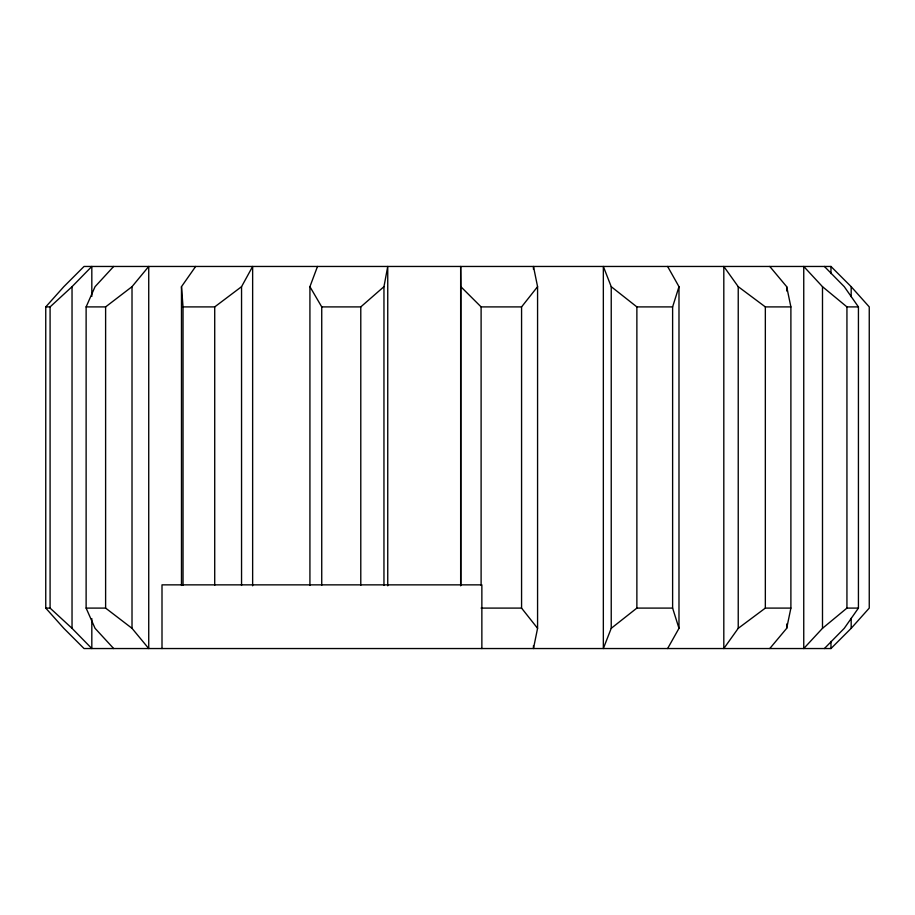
<?xml version="1.0" encoding="UTF-8"?>
<svg xmlns="http://www.w3.org/2000/svg" width="915" height="915" viewBox="0 0 915 915"><rect width="100%" height="100%" fill="white"/><g stroke="black" fill="none" stroke-linecap="round" stroke-linejoin="round"><path stroke-width="1.37" d="M383.957 585.44L383.957 286.681L387.743 266.459L387.743 585.806M533.456 269.307L533.456 266.459L537.574 286.681L537.574 628.319L533.456 648.541L533.456 645.693M769.778 648.541L786.683 628.319L790.892 608.098L790.892 306.902L786.683 286.681L769.778 266.459M667.618 648.541L678.987 628.319L672.617 608.098L672.617 306.902L678.987 286.681L667.618 266.459M309.922 585.44L309.922 286.681L317.494 266.459M611.231 628.319L603.34 648.541L603.34 266.459L611.231 286.681L611.231 628.319L636.874 608.098L672.617 608.098M113.666 648.541L95.057 628.319L86.124 608.098L86.124 306.902L95.057 286.681L113.666 266.459M195.65 266.459L181.479 286.681L183.034 306.902L214.716 306.902L241.549 286.681L252.643 266.459L252.643 585.806M824.404 266.459L844.27 286.681L858.43 306.902L858.43 608.098L844.27 628.319L824.404 648.541M790.892 608.098L765.34 608.098L738.233 628.319L723.811 648.541L723.811 266.459L738.233 286.681L765.34 306.902L790.892 306.902M537.574 628.319L521.573 608.098L521.573 306.902L537.574 286.681M86.124 306.902L105.614 306.902L132.012 286.681L148.733 266.459L148.733 648.541L132.012 628.319L105.614 608.098L86.124 608.098M45.75 306.902L63.821 286.681L84.031 266.459L830.969 266.459L851.179 286.681L869.25 306.902L869.25 608.098L851.179 628.319L830.969 648.541L84.031 648.541L63.821 628.319L45.75 608.098L45.75 306.902L50.085 306.902L72.033 286.681L91.82 266.459L91.82 296.403M858.43 608.098L846.935 608.098L822.494 628.319L803.747 648.541L803.747 266.459L822.494 286.681L846.935 306.902L858.43 306.902M309.922 286.681L321.737 306.902L360.785 306.902L383.957 286.681M460.657 585.806L460.657 266.459L460.828 286.681L481.107 306.902L521.573 306.902M611.231 286.681L636.874 306.902L672.617 306.902M45.75 608.098L50.085 608.098L72.033 628.319L91.82 648.541L91.82 618.597M481.107 608.098L521.573 608.098M851.179 286.681L851.179 296.689M851.179 618.311L851.179 628.319M846.935 306.902L846.935 608.098M830.969 266.459L830.969 273.585M830.969 641.415L830.969 648.541M822.494 286.681L822.494 628.319M786.683 286.681L786.683 290.97M786.683 624.03L786.683 628.319M765.34 306.902L765.34 608.098M738.233 286.681L738.233 628.319M678.987 286.681L678.987 628.319M636.874 306.902L636.874 608.098M481.862 648.541L481.862 584.857L162.001 584.857L162.001 648.541M481.107 306.902L481.107 585.257M460.828 286.681L460.828 585.44M360.785 306.902L360.785 585.257M321.737 306.902L321.737 585.257M241.549 286.681L241.549 585.44M214.716 306.902L214.716 585.257M183.034 306.902L183.034 585.257M181.479 286.681L181.479 585.44M132.012 286.681L132.012 628.319M105.614 306.902L105.614 608.098M72.033 286.681L72.033 628.319M50.085 306.902L50.085 608.098"/></g></svg>
